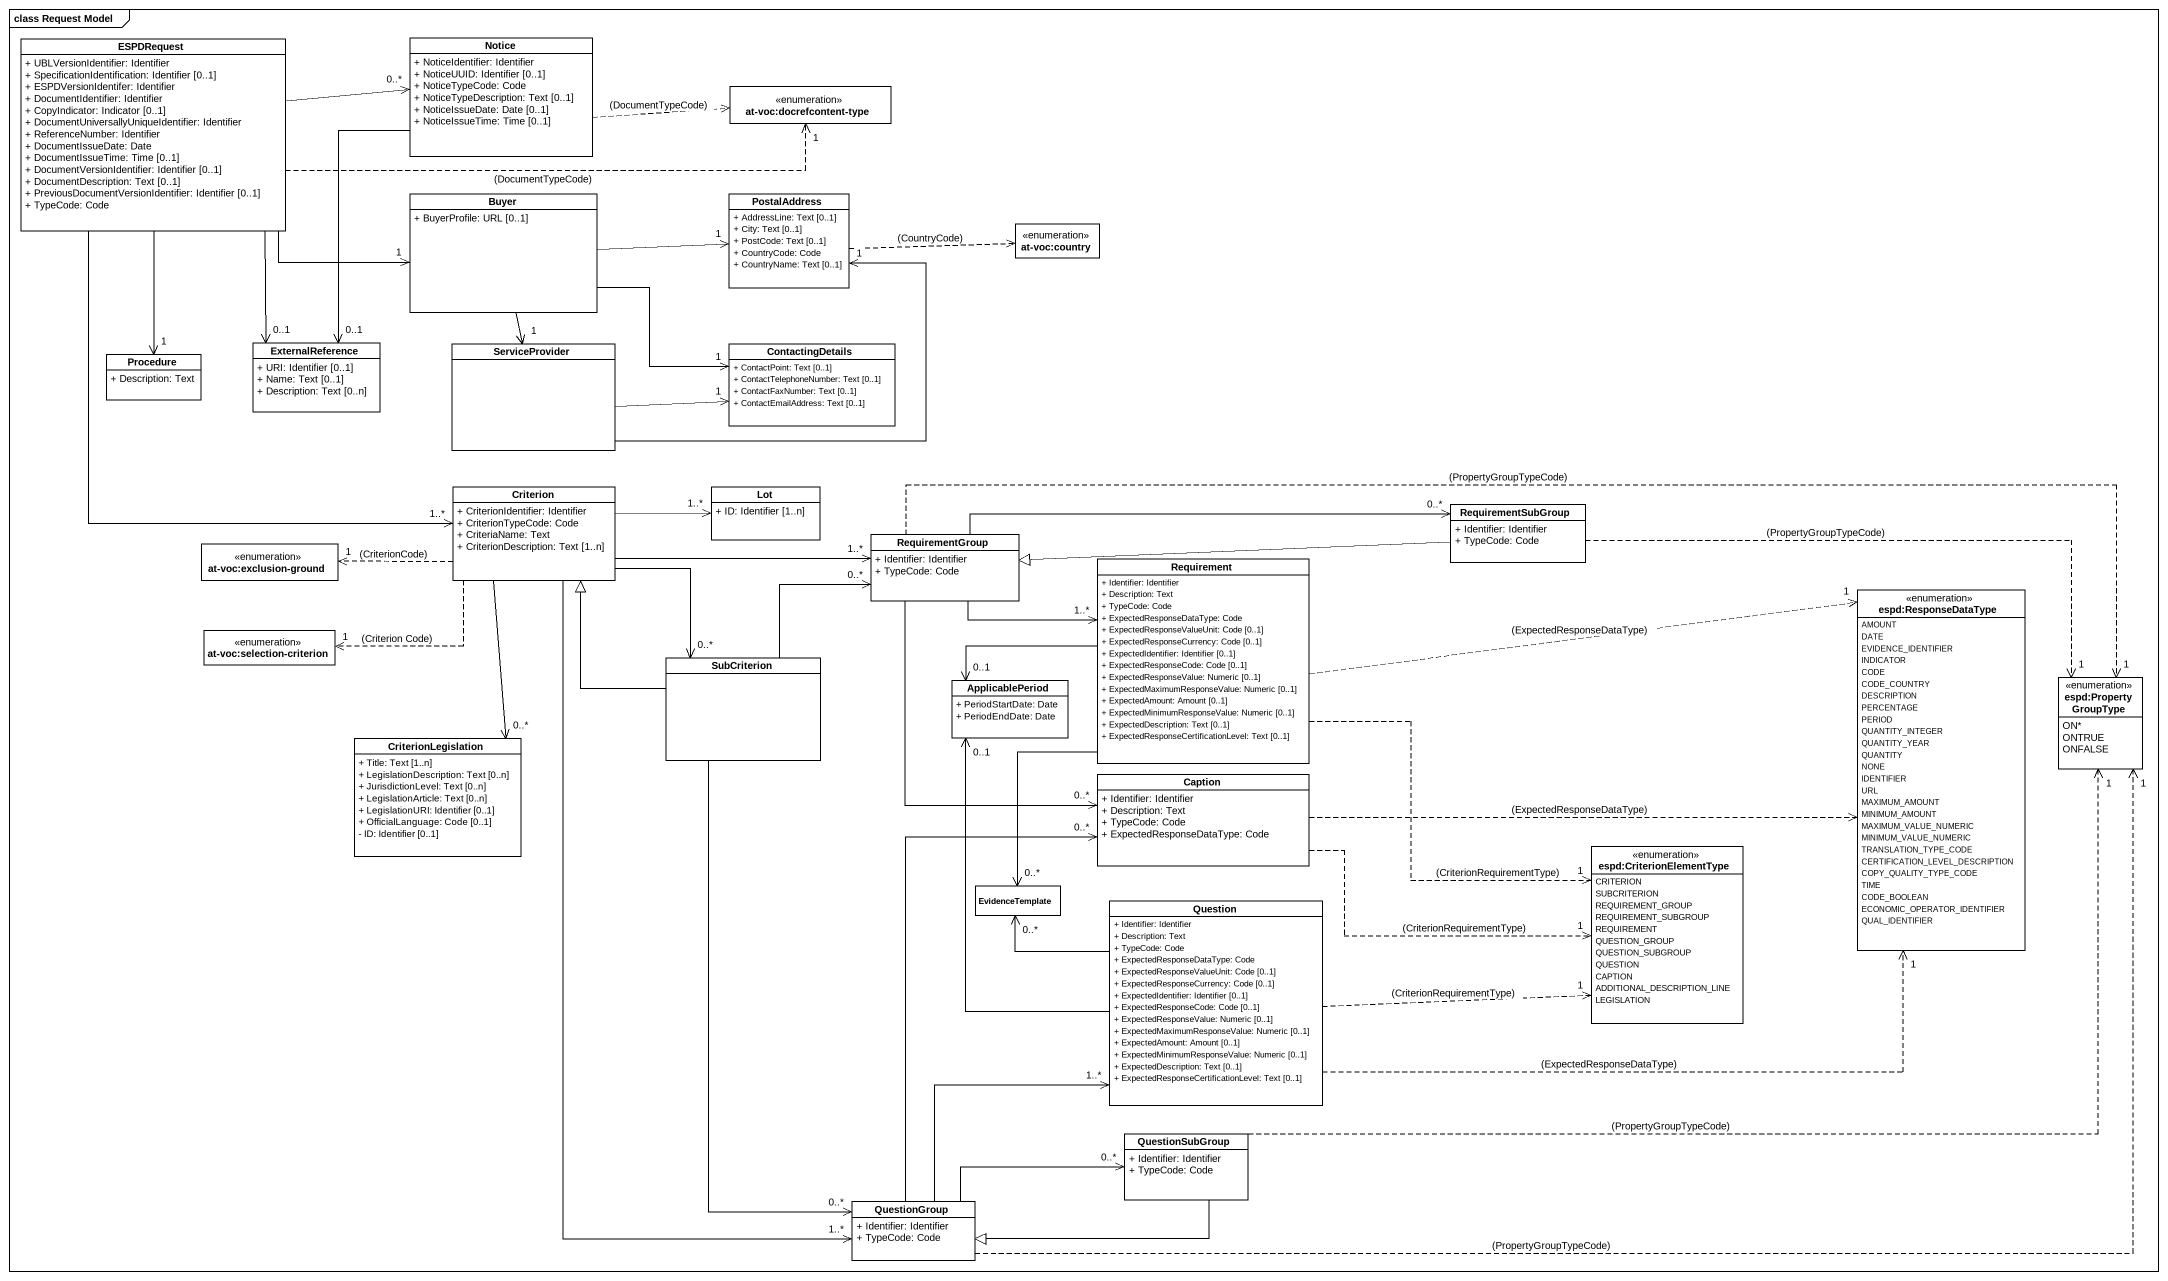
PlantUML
@startuml
mainframe class Request Model
hide circle
hide empty members
skinparam classAttributeIconSize 0
class ESPDRequest {
  + UBLVersionIdentifier: Identifier
  + SpecificationIdentification: Identifier [0..1]
  + ESPDVersionIdentifer: Identifier
  + DocumentIdentifier: Identifier
  + CopyIndicator: Indicator [0..1]
  + DocumentUniversallyUniqueIdentifier: Identifier
  + ReferenceNumber: Identifier
  + DocumentIssueDate: Date
  + DocumentIssueTime: Time [0..1]
  + DocumentVersionIdentifier: Identifier [0..1]
  + DocumentDescription: Text [0..1]
  + PreviousDocumentVersionIdentifier: Identifier [0..1]
  + TypeCode: Code
}
class Notice {
  + NoticeIdentifier: Identifier
  + NoticeUUID: Identifier [0..1]
  + NoticeTypeCode: Code
  + NoticeTypeDescription: Text [0..1]
  + NoticeIssueDate: Date [0..1]
  + NoticeIssueTime: Time [0..1]
}
enum "at-voc:docrefcontent-type" as at_voc_docrefcontent_type
class Buyer {
  + BuyerProfile: URL [0..1]
}
class PostalAddress {
  + AddressLine: Text [0..1]
  + City: Text [0..1]
  + PostCode: Text [0..1]
  + CountryCode: Code
  + CountryName: Text [0..1]
}
enum "at-voc:country" as at_voc_country
class Procedure {
  + Description: Text
}
class ExternalReference {
  + URI: Identifier [0..1]
  + Name: Text [0..1]
  + Description: Text [0..n]
}
class ServiceProvider
class ContactingDetails {
  + ContactPoint: Text [0..1]
  + ContactTelephoneNumber: Text [0..1]
  + ContactFaxNumber: Text [0..1]
  + ContactEmailAddress: Text [0..1]
}
class Criterion {
  + CriterionIdentifier: Identifier
  + CriterionTypeCode: Code
  + CriteriaName: Text
  + CriterionDescription: Text [1..n]
}
class Lot {
  + ID: Identifier [1..n]
}
class RequirementSubGroup {
  + Identifier: Identifier
  + TypeCode: Code
}
enum "at-voc:exclusion-ground" as at_voc_exclusion_ground
class RequirementGroup {
  + Identifier: Identifier
  + TypeCode: Code
}
class Requirement {
  + Identifier: Identifier
  + Description: Text
  + TypeCode: Code
  + ExpectedResponseDataType: Code
  + ExpectedResponseValueUnit: Code [0..1]
  + ExpectedResponseCurrency: Code [0..1]
  + ExpectedIdentifier: Identifier [0..1]
  + ExpectedResponseCode: Code [0..1]
  + ExpectedResponseValue: Numeric [0..1]
  + ExpectedMaximumResponseValue: Numeric [0..1]
  + ExpectedAmount: Amount [0..1]
  + ExpectedMinimumResponseValue: Numeric [0..1]
  + ExpectedDescription: Text [0..1]
  + ExpectedResponseCertificationLevel: Text [0..1]
}
enum "espd:ResponseDataType" as espd_ResponseDataType {
  AMOUNT
  DATE
  EVIDENCE_IDENTIFIER
  INDICATOR
  CODE
  CODE_COUNTRY
  DESCRIPTION
  PERCENTAGE
  PERIOD
  QUANTITY_INTEGER
  QUANTITY_YEAR
  QUANTITY
  NONE
  IDENTIFIER
  URL
  MAXIMUM_AMOUNT
  MINIMUM_AMOUNT
  MAXIMUM_VALUE_NUMERIC
  MINIMUM_VALUE_NUMERIC
  TRANSLATION_TYPE_CODE
  CERTIFICATION_LEVEL_DESCRIPTION
  COPY_QUALITY_TYPE_CODE
  TIME
  CODE_BOOLEAN
  ECONOMIC_OPERATOR_IDENTIFIER
  QUAL_IDENTIFIER
}
enum "at-voc:selection-criterion" as at_voc_selection_criterion
class SubCriterion
enum "espd:PropertyGroupType" as espd_PropertyGroupType {
  ON*
  ONTRUE
  ONFALSE
}
class ApplicablePeriod {
  + PeriodStartDate: Date
  + PeriodEndDate: Date
}
class CriterionLegislation {
  + Title: Text [1..n]
  + LegislationDescription: Text [0..n]
  + JurisdictionLevel: Text [0..n]
  + LegislationArticle: Text [0..n]
  + LegislationURI: Identifier [0..1]
  + OfficialLanguage: Code [0..1]
  - ID: Identifier [0..1]
}
class "Caption" as Caption_ {
  + Identifier: Identifier
  + Description: Text
  + TypeCode: Code
  + ExpectedResponseDataType: Code
}
enum "espd:CriterionElementType" as espd_CriterionElementType {
  CRITERION
  SUBCRITERION
  REQUIREMENT_GROUP
  REQUIREMENT_SUBGROUP
  REQUIREMENT
  QUESTION_GROUP
  QUESTION_SUBGROUP
  QUESTION
  CAPTION
  ADDITIONAL_DESCRIPTION_LINE
  LEGISLATION
}
class EvidenceTemplate
class Question {
  + Identifier: Identifier
  + Description: Text
  + TypeCode: Code
  + ExpectedResponseDataType: Code
  + ExpectedResponseValueUnit: Code [0..1]
  + ExpectedResponseCurrency: Code [0..1]
  + ExpectedIdentifier: Identifier [0..1]
  + ExpectedResponseCode: Code [0..1]
  + ExpectedResponseValue: Numeric [0..1]
  + ExpectedMaximumResponseValue: Numeric [0..1]
  + ExpectedAmount: Amount [0..1]
  + ExpectedMinimumResponseValue: Numeric [0..1]
  + ExpectedDescription: Text [0..1]
  + ExpectedResponseCertificationLevel: Text [0..1]
}
class QuestionSubGroup {
  + Identifier: Identifier
  + TypeCode: Code
}
class QuestionGroup {
  + Identifier: Identifier
  + TypeCode: Code
}
ESPDRequest -right-> "0..*" Notice
ESPDRequest .right.> "1" at_voc_docrefcontent_type : (DocumentTypeCode)
ESPDRequest -right-> "1" Buyer
ESPDRequest --> "1" Procedure
ESPDRequest --> "0..1" ExternalReference
ESPDRequest --> "1..*" Criterion
Notice .right.> at_voc_docrefcontent_type : (DocumentTypeCode)
Notice --> "0..1" ExternalReference
Buyer -right-> "1" PostalAddress
Buyer --> "1" ServiceProvider
Buyer -right-> "1" ContactingDetails
PostalAddress .right.> at_voc_country : (CountryCode)
ServiceProvider -up-> "1" PostalAddress
ServiceProvider -right-> "1" ContactingDetails
Criterion -right-> "1..*" Lot
Criterion .left.> "1" at_voc_exclusion_ground : (CriterionCode)
Criterion -right-> "1..*" RequirementGroup
Criterion .left.> "1" at_voc_selection_criterion : (Criterion Code)
Criterion --> "0..*" SubCriterion
Criterion --> "0..*" CriterionLegislation
Criterion --> "1..*" QuestionGroup
RequirementSubGroup -left-|> RequirementGroup
RequirementSubGroup .right.> "1" espd_PropertyGroupType : (PropertyGroupTypeCode)
RequirementGroup -right-> "0..*" RequirementSubGroup
RequirementGroup -right-> "1..*" Requirement
RequirementGroup .right.> "1" espd_PropertyGroupType : (PropertyGroupTypeCode)
RequirementGroup --> "0..*" Caption_
Requirement .right.> "1" espd_ResponseDataType : (ExpectedResponseDataType)
Requirement -left-> "0..1" ApplicablePeriod
Requirement .right.> "1" espd_CriterionElementType : (CriterionRequirementType)
Requirement --> "0..*" EvidenceTemplate
SubCriterion -up-|> Criterion
SubCriterion -up-> "0..*" RequirementGroup
SubCriterion --> "0..*" QuestionGroup
Caption_ .right.> espd_ResponseDataType : (ExpectedResponseDataType)
Caption_ .right.> "1" espd_CriterionElementType : (CriterionRequirementType)
Question .right.> "1" espd_ResponseDataType : (ExpectedResponseDataType)
Question -up-> "0..1" ApplicablePeriod
Question .right.> "1" espd_CriterionElementType : (CriterionRequirementType)
Question -left-> "0..*" EvidenceTemplate
QuestionSubGroup .right.> "1" espd_PropertyGroupType : (PropertyGroupTypeCode)
QuestionSubGroup -left-|> QuestionGroup
QuestionGroup .right.> "1" espd_PropertyGroupType : (PropertyGroupTypeCode)
QuestionGroup -up-> "0..*" Caption_
QuestionGroup -up-> "1..*" Question
QuestionGroup -right-> "0..*" QuestionSubGroup
@enduml
